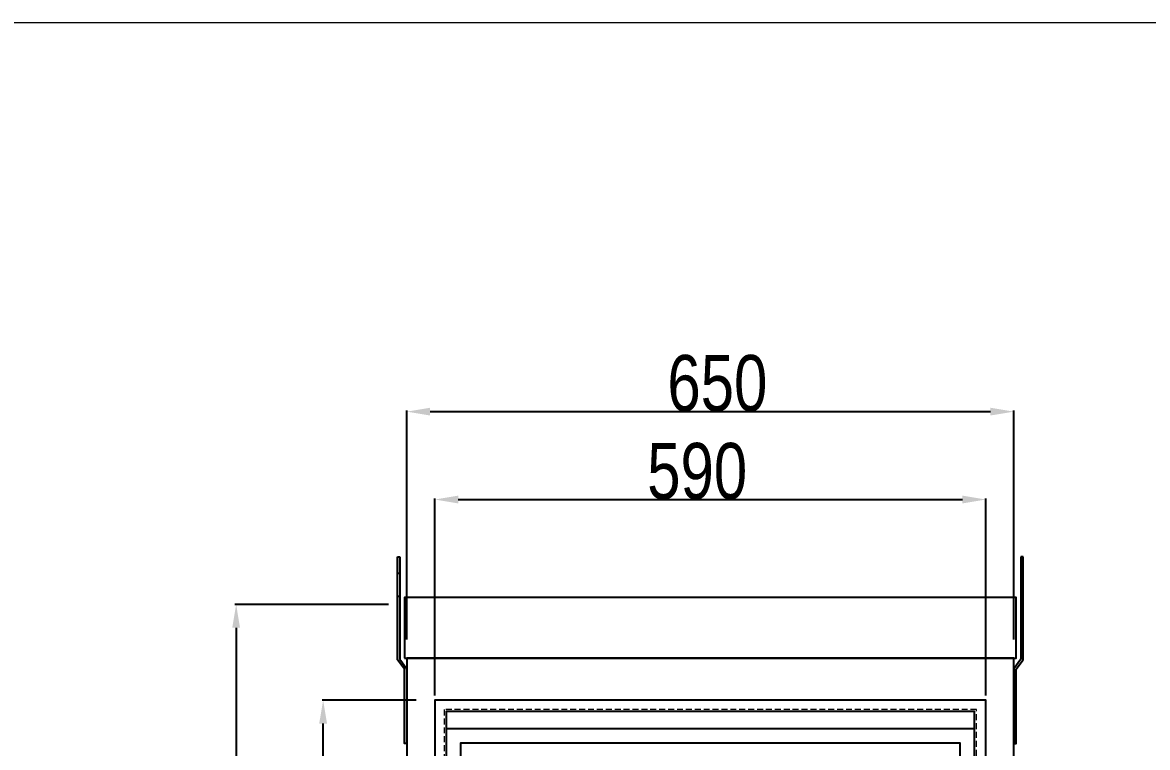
# Model space of a CAD drawing. Header units: inches. Extents: x 21 to 136330, y 8 to 58290.
# Drawn here: x 29512 to 30716, y 44510 to 45287 of the extents above; entities that cross this region are included whole.
import ezdxf
from ezdxf.enums import TextEntityAlignment as Align

# ---------------------------------------------------------------- set-up
doc = ezdxf.new("R2010")
doc.units = ezdxf.units.IN
doc.header["$MEASUREMENT"] = 0
doc.linetypes.add('HIDDEN', pattern=[9.525, 6.35, -3.175])
doc.layers.add('0 TĂNG CỨNG', color=7, linetype='Continuous', lineweight=15)
doc.layers.add('@.0.DM. NÉT ĐỨT', color=8, linetype='HIDDEN', lineweight=9)
doc.layers.add('@.0.DM. NÉT CHÍNH', color=7, linetype='Continuous')
doc.layers.add('@.DM. KÍCH THƯỚC', color=8, linetype='Continuous', transparency=0.2)
doc.layers.add('@.DM. KÍCH THƯỚC @ 1', color=8, linetype='Continuous', transparency=0.2)
doc.styles.add('ARIAL', font='arial.ttf')
doc.styles.add('roman', font='roman.shx', dxfattribs={"width": 0.8})
doc.styles.add('Tahoma (Input Text)', font='tahoma.ttf')
doc.dimstyles.new('Kích thước Duy Mạnh', dxfattribs={"dimtxt": 30, "dimasz": 25, "dimexe": 1.25, "dimexo": 20, "dimtad": 1, "dimdec": 1, "dimtxsty": 'roman', "dimcen": 2.5, "dimclrd": 8, "dimclre": 8, "dimclrt": 2, "dimadec": 0, "dimazin": 0, "dimtfac": 1, "dimtdec": 1, "dimtix": 1, "dimtmove": 0, "dimatfit": 3, "dimfxl": 1, "dimtfillclr": 1, "dimarcsym": 0})

# ---------------------------------------------------------------- blocks, each defined once
blk = doc.blocks.new('KHUNG KT1')
at = {"color": 7}
blk.add_lwpolyline([(0, 0), (7128, 0), (7128, -5040), (0, -5040)], close=True, dxfattribs=at)
at = {"color": 1, "style": 'Tahoma (Input Text)', "flags": 8}
for tag, p in [('#01', (328.9, -4851.1)), ('#03', (1514.7, -4846.3)), ('#05', (2819, -4851.1)), ('#07', (4424, -4851.1)), ('#09', (5172.9, -4851.1)), ('#02', (189.8, -4995.1)), ('#04', (1755.3, -4995.1)), ('#06', (2727.8, -4995.1)), ('#08', (4382.7, -4995.1)), ('#10', (5172.9, -4995.1))]:
    blk.add_attdef(tag, p, '', height=60, dxfattribs=at)
blk.add_attdef('#11', text='', height=60, dxfattribs=at).set_placement((6996, -4961.6), align=Align.CENTER)
at = {"layer": '0 TĂNG CỨNG', "color": 1, "style": 'ARIAL'}
blk.add_attdef('#12', (852.8, -4987.6), '', height=60, dxfattribs=at)
blk = doc.blocks.new('*D751')
at = {"layer": '@.DM. KÍCH THƯỚC', "color": 8, "lineweight": -2, "transparency": 16777216}
for p, q in [((29933.2, 44560.6), (29832.4, 44560.6)), ((29933.2, 43700.7), (29832.4, 43700.7))]:
    blk.add_line(p, q, dxfattribs=at)
at = {"layer": '@.DM. KÍCH THƯỚC', "lineweight": -2, "transparency": 16777216}
blk.add_line((29833.6, 43725.7), (29833.6, 44535.6), dxfattribs=at)
at = {"layer": '@.DM. KÍCH THƯỚC', "transparency": 16777216}
for points in [[(29829.4, 44535.6), (29837.8, 44535.6), (29833.6, 44560.6)], [(29829.4, 43725.7), (29837.8, 43725.7), (29833.6, 43700.7)]]:
    blk.add_solid(points, dxfattribs=at)
at = {"layer": 'Defpoints', "color": 0, "transparency": 16777216}
for p in [(29833.6, 44560.6), (29953.2, 44560.6), (29953.2, 43700.7)]:
    blk.add_point(p, dxfattribs=at)
at = {"layer": '@.DM. KÍCH THƯỚC', "color": 2, "transparency": 16777216, "insert": (29773, 44268.9), "char_height": 60, "attachment_point": 1, "rotation": 90, "style": 'roman'}
blk.add_mtext('860', dxfattribs=at)
blk = doc.blocks.new('*D752')
at = {"layer": '@.DM. KÍCH THƯỚC', "color": 8, "lineweight": -2, "transparency": 16777216}
for p, q in [((29953.3, 44565.6), (29953.3, 44776.8)), ((30543.1, 44565.6), (30543.1, 44776.8))]:
    blk.add_line(p, q, dxfattribs=at)
at = {"layer": '@.DM. KÍCH THƯỚC', "lineweight": -2, "transparency": 16777216}
blk.add_line((29978.3, 44775.6), (30518.1, 44775.6), dxfattribs=at)
at = {"layer": '@.DM. KÍCH THƯỚC', "transparency": 16777216}
for points in [[(29978.3, 44779.8), (29978.3, 44771.4), (29953.3, 44775.6)], [(30518.1, 44779.8), (30518.1, 44771.4), (30543.1, 44775.6)]]:
    blk.add_solid(points, dxfattribs=at)
at = {"layer": 'Defpoints', "color": 0, "transparency": 16777216}
for p in [(30543.1, 44775.6), (29953.3, 44545.6), (30543.1, 44545.6)]:
    blk.add_point(p, dxfattribs=at)
at = {"layer": '@.DM. KÍCH THƯỚC', "color": 2, "transparency": 16777216, "insert": (30180.6, 44836.2), "char_height": 60, "attachment_point": 1, "style": 'roman'}
blk.add_mtext('590', dxfattribs=at)
blk = doc.blocks.new('*D756')
at = {"layer": '@.DM. KÍCH THƯỚC', "color": 8, "lineweight": -2, "transparency": 16777216}
for p, q in [((29903.7, 44663.2), (29739.2, 44663.2)), ((29906.3, 43663.3), (29739.2, 43663.3))]:
    blk.add_line(p, q, dxfattribs=at)
at = {"layer": '@.DM. KÍCH THƯỚC', "lineweight": -2, "transparency": 16777216}
blk.add_line((29740.5, 44638.2), (29740.5, 43688.3), dxfattribs=at)
at = {"layer": '@.DM. KÍCH THƯỚC', "transparency": 16777216}
for points in [[(29736.3, 44638.2), (29744.6, 44638.2), (29740.5, 44663.2)], [(29736.3, 43688.3), (29744.6, 43688.3), (29740.5, 43663.3)]]:
    blk.add_solid(points, dxfattribs=at)
at = {"layer": 'Defpoints', "color": 0, "transparency": 16777216}
for p in [(29923.7, 44663.2), (29740.5, 43663.3), (29926.3, 43663.3)]:
    blk.add_point(p, dxfattribs=at)
at = {"layer": '@.DM. KÍCH THƯỚC', "color": 2, "transparency": 16777216, "insert": (29679.9, 44333.2), "char_height": 60, "attachment_point": 1, "rotation": 90, "style": 'roman'}
blk.add_mtext('1000', dxfattribs=at)
blk = doc.blocks.new('*D757')
at = {"layer": '@.DM. KÍCH THƯỚC', "color": 8, "lineweight": -2, "transparency": 16777216}
for p, q in [((29923.2, 44625.6), (29923.2, 44871)), ((30573.2, 44625.6), (30573.2, 44871))]:
    blk.add_line(p, q, dxfattribs=at)
at = {"layer": '@.DM. KÍCH THƯỚC', "lineweight": -2, "transparency": 16777216}
blk.add_line((29948.2, 44869.7), (30548.2, 44869.7), dxfattribs=at)
at = {"layer": '@.DM. KÍCH THƯỚC', "transparency": 16777216}
for points in [[(29948.2, 44873.9), (29948.2, 44865.6), (29923.2, 44869.7)], [(30548.2, 44873.9), (30548.2, 44865.6), (30573.2, 44869.7)]]:
    blk.add_solid(points, dxfattribs=at)
at = {"layer": 'Defpoints', "color": 0, "transparency": 16777216}
for p in [(30573.2, 44869.7), (29923.2, 44605.6), (30573.2, 44605.6)]:
    blk.add_point(p, dxfattribs=at)
at = {"layer": '@.DM. KÍCH THƯỚC', "color": 2, "transparency": 16777216, "insert": (30202.2, 44930.4), "char_height": 60, "attachment_point": 1, "style": 'roman'}
blk.add_mtext('650', dxfattribs=at)
blk = doc.blocks.new('Tai cau - 1')
h = blk.add_hatch(color=8)
h.paths.add_polyline_path([(-7.5, 200), (-10, 200), (-10, 182.5), (-7.5, 182.5)])
h.paths.add_polyline_path([(-7.5, 157.5), (-10, 157.5), (-10, 89.6), (-2.5, 79.6), (-2.5, 0), (0, 0), (0, 80), (-7.5, 90.4)])
at = {"color": 8}
for p, q in [((-10, 200), (-7.5, 200)), ((-10, 89.6), (-10, 200)), ((-7.5, 200), (-7.5, 90.4)), ((-2.5, 79.6), (-10, 89.6))]:
    blk.add_line(p, q, dxfattribs=at)
at = {"color": 2}
blk.add_lwpolyline([(-10, 182.5), (-7.5, 182.5), (-7.5, 157.5), (-10, 157.5)], close=True, dxfattribs=at)
at = {"color": 8}
blk.add_lwpolyline([(-7.5, 90.4), (0, 80), (0, 0), (-2.5, 0), (-2.5, 79.6)], dxfattribs=at)

msp = doc.modelspace()

# ---------------------------------------------------------------- linework, layer by layer
at = {"layer": '@.0.DM. NÉT CHÍNH'}
for points in [[(29920.7206, 44605.5596), (30575.7206, 44605.5596), (30575.7206, 44670.4998), (29920.7206, 44670.4998)], [(29923.2206, 43670.6229), (30573.2206, 43670.6229), (30573.2206, 44605.5596), (29923.2206, 44605.5596)], [(29953.2206, 43700.6229), (30543.2206, 43700.6229), (30543.2206, 44560.5596), (29953.2206, 44560.5596)], [(29965.2206, 43712.6229), (30531.2206, 43712.6229), (30531.2206, 44548.5596), (29965.2206, 44548.5596)], [(29965.2206, 43731.1229), (30531.2206, 43731.1229), (30531.2206, 44530.1229), (29965.2206, 44530.1229)], [(29980.7206, 43746.6229), (30515.7206, 43746.6229), (30515.7206, 44514.6229), (29980.7206, 44514.6229)]]:
    msp.add_lwpolyline(points, close=True, dxfattribs=at)
at = {"layer": '@.0.DM. NÉT ĐỨT'}
msp.add_lwpolyline([(29963.2206, 43710.6229), (30533.2206, 43710.6229), (30533.2206, 44550.5596), (29963.2206, 44550.5596)], close=True, dxfattribs=at)

# ---------------------------------------------------------------- block references
at = {"color": 7}
msp.add_blockref('Tai cau - 1', (29923.2206, 44514.3312), dxfattribs=at)
at = {"color": 7, "xscale": -1}
msp.add_blockref('Tai cau - 1', (30573.2206, 44514.3312), dxfattribs=at)
at = {"layer": '0 TĂNG CỨNG', "color": 1, "xscale": 0.8792977987369557, "yscale": 0.8792977987369557, "zscale": 0.8792977987369557}
msp.add_blockref('KHUNG KT1', (26750.5918, 45286.5478), dxfattribs=at)

# ---------------------------------------------------------------- dimensions: what is measured, and where the dimension line sits
at = {"layer": '@.DM. KÍCH THƯỚC @ 1', "color": 0}
dim = msp.add_linear_dim(base=(30573.2206, 44869.7263), p1=(29923.2206, 44605.5596), p2=(30573.2206, 44605.5596), dimstyle='Kích thước Duy Mạnh', override={"dimscale": 1, "dimtxt": 60, "dimdec": 0, "dimclrd": 256, "dimtdec": 0, "dimtix": 1, "dimtofl": 0, "dimtmove": 0, "dimatfit": 1}, dxfattribs=at)
dim.commit()
dim.dimension.update_dxf_attribs({"geometry": '*D757', "text_midpoint": (30263.964, 44869.7263), "dimtype": 128})
for base, p1, p2, angle, picture, middle in [((30543.1498, 44775.5864), (29953.2913, 44545.6229), (30543.1498, 44545.6229), 180, '*D752', (30242.2871, 44775.5864)), ((29740.4811, 43663.2808), (29923.7206, 44663.1577), (29926.2913, 43663.2808), 270, '*D756', (29740.4811, 44413.2192)), ((29833.6037, 44560.5596), (29953.2206, 43700.6936), (29953.2206, 44560.5596), 90, '*D751', (29833.6037, 44330.6229))]:
    dim = msp.add_linear_dim(base=base, p1=p1, p2=p2, angle=angle, dimstyle='Kích thước Duy Mạnh', override={"dimscale": 1, "dimtxt": 60, "dimdec": 0, "dimclrd": 256, "dimtdec": 0, "dimtix": 1, "dimtofl": 0, "dimtmove": 0, "dimatfit": 1}, dxfattribs=at)
    dim.commit()
    dim.dimension.update_dxf_attribs({"geometry": picture, "text_midpoint": middle, "dimtype": 128})

doc.saveas('drawing.dxf')
